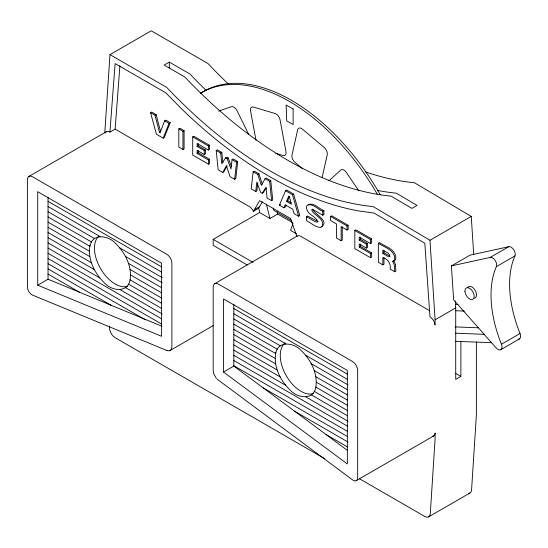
<?xml version="1.0" encoding="UTF-8"?>
<svg xmlns="http://www.w3.org/2000/svg" width="548" height="548" viewBox="0 0 548 548"><rect width="100%" height="100%" fill="white"/><g stroke="black" fill="none" stroke-linecap="round" stroke-linejoin="round"><path stroke-width="0.82" d="M104.805 132.527L109.97 54.636L166.736 87.413A379.504 219.104 60 0 0 373.154 206.589L429.975 240.25L435.085 319.806L435.044 324.964A7.227 4.172 60 0 0 429.975 316.854L424.816 243.23L374.099 213.09L358.31 210.877A386.799 223.324 60 0 1 181.573 108.84L165.791 92.824L115.128 63.575L109.915 132.075A7.295 4.213 60 0 0 105.195 133.041M455.285 301.058L455.724 307.887L455.724 379.394L460.882 376.414L460.882 341.39M109.97 132.102L115.128 129.123L119.909 65.671M262.273 184.032L258.909 173.832L254.279 171.161L253.155 171.812L251.217 188.889L255.752 191.505L256.882 190.855L257.786 183.025M216.207 150.46L218.145 169.77L222.769 172.442L226.393 165.667L230.037 176.634L234.64 179.292L235.77 178.641L237.729 161.578L233.174 158.947L232.044 159.598L230.961 169.024L227.146 158.701L225.653 157.845L221.81 163.763L220.714 153.056L216.207 150.46L217.337 149.81L221.844 152.406L222.851 162.29M234.64 179.292L236.599 162.229L237.729 161.578M255.752 191.505L256.841 182.107L260.677 192.423L262.17 193.28L263.3 192.629L266.266 188.019M322.135 177.573L327.231 154.707A5.631 3.247 60 0 0 324.238 147.481L302.4 129.129A5.631 3.247 60 0 0 297.639 129.835L291.995 155.153A5.631 3.247 60 0 0 294.995 162.386L302.058 168.318M312.737 209.096C313.771 213.679 330.588 221.687 321.203 226.797M293.029 223.365L290.584 230.42L296.482 233.825M150.563 112.676L156.461 134.274L163.167 138.151L164.297 137.5L170.195 122.711L165.763 120.149L164.633 120.8L160.139 132.691L159.495 132.321L154.995 115.238L150.563 112.676L151.686 112.025L156.125 114.587L160.619 131.671L159.495 132.321M284.015 207.802L285.179 204.836L292.817 209.247L294.016 213.576L298.598 216.22L299.729 215.57L293.612 194.067L286.659 190.053L285.529 190.704L279.411 205.137L284.015 207.802L285.145 207.151L286.015 204.925M163.167 138.151L169.072 123.362L170.195 122.711M286.542 201.404L288.686 196.198L289.344 196.568L291.42 204.219L286.542 201.404L287.673 200.753L289.508 196.287M253.306 211.562L259.622 200.63L290.584 218.508L296.811 236.352A7.295 4.213 60 0 1 300.907 236.38L429.892 310.853M227.119 165.77L223.899 171.791L222.769 172.442M262.17 193.28L265.986 187.348L267.068 198.04L271.609 200.664L272.74 200.013L270.781 180.689L266.177 178.031L265.054 178.682L261.403 185.464L257.779 174.483L253.155 171.812M115.128 129.123L249.354 206.617A7.227 4.172 60 0 1 253.423 211.302L258.588 208.322L262.403 201.774M328.951 180.785L340.781 170.031A5.631 3.247 60 0 1 346.363 172.449L358.789 190.766M308.271 204.726C313.826 202.041 319.08 209.11 323.895 210.555L323.895 214.556L322.765 215.206L314.271 210.302L312.785 209.61L311.613 209.754C313.292 215.076 321.573 216.871 322.614 223.098C323.416 233.749 309.031 221.385 306.49 220.796L306.49 216.672L307.613 216.022L318.128 221.625M109.97 54.636L151.255 30.804L208.021 63.575A379.504 219.104 60 0 0 228.872 84.495M206.466 90.749A379.504 219.104 60 0 1 189.957 74.001L169.311 62.088L164.153 65.061L184.799 76.98A379.504 219.104 60 0 0 391.217 196.157L411.856 208.391L417.021 205.411L396.375 193.177A379.504 219.104 60 0 1 377.476 190.409M28.893 176.442L106.298 131.753M154.995 115.238L156.125 114.587M178.826 128.896L179.95 128.246L184.087 130.636L184.087 148.83L182.957 149.481L178.826 147.09L178.826 128.896L182.957 131.287L184.087 130.636M192.704 136.89L193.834 136.24L209.5 145.282L209.5 149.357L208.37 150.008L197.116 143.514L197.116 146.446L204.26 150.57L205.384 149.919L205.384 153.83L204.26 154.481L197.116 150.358L197.116 153.433L208.418 159.961L209.548 159.31L209.548 163.503L208.418 164.153L192.704 155.084L192.704 136.89L208.37 145.932L209.5 145.282M197.116 146.446L198.246 145.795L205.384 149.919M197.116 153.433L198.246 152.782L209.548 159.31M220.714 153.056L221.844 152.406M225.653 157.845L226.783 157.194L228.269 158.05L231.503 166.784M227.146 158.701L228.269 158.05M37.723 285.207L161.571 336.287L161.571 263.198L37.723 191.69L37.723 285.207L48.039 279.247L161.852 326.183M257.779 174.483L258.909 173.832M265.054 178.682L269.65 181.34L270.781 180.689M254.464 209.569L259.622 206.589M247.093 264.896L213.179 245.319L213.179 239.36L259.622 212.549L269.945 218.508L277.685 214.035L292.433 222.55M285.529 190.704L292.481 194.718L293.612 194.067M279.411 205.137L280.535 204.486M306.49 216.672L314.614 221.365L316.367 222.166L317.73 221.933C316.443 216.405 307.839 214.946 306.661 208.809A5.151 2.973 60 0 1 307.14 205.384C312.703 202.691 317.95 209.761 322.765 211.206L323.895 210.555M341.144 240.736L336.472 238.038L336.472 223.92L330.588 220.522L330.588 216.446L331.718 215.796L348.144 225.276L348.144 229.359L347.014 230.009L341.144 226.619L341.144 240.736L342.267 240.086L342.267 226.797M214.693 283.693L297.256 236.017M330.588 216.446L347.014 225.927L348.144 225.276M354.83 230.489L355.96 229.838L371.626 238.887L371.626 242.963L370.503 243.613L359.241 237.113L359.241 240.051L366.386 244.175L367.516 243.524L367.516 247.436L366.386 248.086L359.241 243.956L359.241 247.038L370.551 253.56L371.674 252.909L371.674 257.108L370.551 257.759L354.83 248.682L354.83 230.489L370.503 239.538L371.626 238.887M359.241 240.051L360.372 239.401L367.516 243.524M169.942 350.583L213.439 325.471M359.241 247.038L360.372 246.388L371.674 252.909M383.97 257.704L383.97 264.232L382.84 264.883L378.339 262.28L378.339 243.264L379.463 242.613C385.169 246.518 395.437 249.135 395.889 257.656A5.857 3.384 60 0 1 394.759 260.348L392.758 261.375L394.327 265.116L394.759 271.76L395.889 271.109L395.45 264.465L393.882 260.725M382.84 253.505L387.779 256.354L389.018 256.848L389.69 256.553C390.436 252.792 384.881 251.964 382.84 250.135L382.84 253.505L383.97 252.854L390.142 256.19M429.975 240.25L471.259 216.412L473.705 254.498M223.502 372.037L223.502 298.948L347.35 370.455L347.35 463.971L223.502 372.037L233.818 366.078L233.818 304.126M519.559 338.863L500.975 349.59A5.809 3.35 60 0 1 496.166 347.911L453.641 299.838L451.415 265.903L469.992 255.176L508.811 246.682A5.809 3.35 60 0 1 513.709 249.724A5.809 3.35 60 0 1 514.942 255.909A102.257 59.04 60 0 0 520.025 333.499A5.809 3.35 60 0 1 518.141 339.219M451.415 265.903L490.234 257.402L508.811 246.682M500.975 349.59A5.809 3.35 60 0 0 501.447 344.226A102.257 59.04 60 0 1 496.358 266.636L514.942 255.909M435.085 319.806L455.724 307.887M501.447 344.226L520.025 333.499M356.132 480.726L433.989 435.776M428.536 516.915L469.821 493.077M392.758 261.375L393.635 260.999A5.857 3.384 60 0 0 394.759 258.314C394.307 249.785 384.038 247.169 378.339 243.264M218.679 111.08L231.414 106.702A5.631 3.247 60 0 1 237.003 110.662L248.689 134.315M455.457 304.435L458.018 304.537M455.84 310.737L464.368 311.065M455.237 326.909L478.274 327.807M455.621 333.211L484.624 334.342M455.744 341.315L491.577 342.712M275.802 153.33L283.063 155.495A5.631 3.247 60 0 0 285.994 151.645L280.035 119.717A5.631 3.247 60 0 0 275.233 113.559L253.464 107.059A5.631 3.247 60 0 0 250.532 110.915L256.019 140.315M232.044 159.598L236.599 162.229M164.633 120.8L169.072 123.362M287.673 200.753L291.152 202.76M394.759 271.76L390.169 269.109C391.128 263.752 387.998 259.067 382.84 257.539L382.84 264.883M291.961 220.789L273.815 210.309L273.26 208.076M455.724 373.435L460.882 376.414M213.179 239.36L252.991 262.348M48.039 201.321L161.571 266.862M233.818 308.579L347.35 374.126M48.039 206.514L100.126 236.585M119.813 247.949L161.626 272.089M233.818 313.771L285.905 343.843M305.592 355.207L347.405 379.346M48.039 211.706L94.585 238.586M125.348 256.341L162.29 277.672M233.818 318.97L280.364 345.843M311.127 363.598L348.069 384.929M48.039 216.905L91.578 242.038M128.362 263.28L162.304 282.871M233.818 324.163L277.356 349.295M314.141 370.537L347.343 389.703M48.039 222.098L89.927 246.285M130.006 269.424L161.605 287.666M233.818 329.362L275.706 353.542M315.785 376.682L347.384 394.923M48.039 227.297L89.338 251.135M130.602 274.959L161.571 292.844M233.818 334.554L275.117 358.392M316.381 382.216L347.35 400.102M48.039 232.489L89.906 256.663M130.027 279.823L161.612 298.057M233.818 339.746L275.685 363.92M315.806 387.087L347.391 405.321M48.039 237.688L91.516 262.787M128.424 284.097L161.578 303.236M233.818 344.945L277.295 370.044M314.203 391.354L347.357 410.493M48.039 242.88L94.468 269.685M125.465 287.584L161.578 308.428M233.818 350.138L280.247 376.949M311.243 394.841L347.357 415.692M48.039 248.08L99.757 277.932M120.183 289.728L162.29 314.038M233.818 355.337L285.535 385.196M305.962 396.985L348.069 421.296M48.039 253.272L161.571 318.82M233.818 360.529L347.35 426.077M48.039 258.471L161.571 324.019M233.818 365.728L347.35 431.276M48.039 263.663L145.467 319.909M263.184 387.874L347.336 436.461M48.039 268.863L111.032 305.229M294.68 411.253L348.042 442.065M48.039 274.055L79.535 292.242M326.176 434.633L347.418 446.901M324.759 458.71L115.128 337.684A7.836 4.528 60 0 1 109.6 328.547L109.449 325.985M359.577 478.815L424.762 516.449A7.836 4.528 60 0 0 430.29 513.695L435.085 438.982L435.085 433.023A6.329 3.651 60 0 1 432.468 436.215M471.259 216.412L414.439 182.751A379.504 219.104 60 0 1 365.502 171.928M233.818 366.078L347.405 450.388M216.919 378.997L352.563 479.884A6.329 3.651 60 0 0 357.673 477.712L357.673 370.455A7.227 4.172 60 0 0 352.563 361.543L218.289 284.022A7.302 4.213 60 0 0 213.179 287.029L213.179 370.455L213.85 374.01L216.316 378.319M292.481 194.718L298.598 216.22M277.13 211.802L277.685 214.035M266.369 204.068L269.945 218.508M269.65 181.34L271.609 200.664M476.37 341.938L476.37 415.144L471.575 489.857A7.836 4.528 60 0 1 468.704 493.364M383.97 250.326L383.97 252.854M370.551 253.56L370.551 257.759M370.503 239.538L370.503 243.613M366.386 244.175L366.386 248.086M360.372 237.195L360.372 239.401M360.372 244.079L360.372 246.388M347.014 225.927L347.014 230.009M322.765 211.206L322.765 215.206M208.37 145.932L208.37 150.008M208.418 159.961L208.418 164.153M204.26 150.57L204.26 154.481M198.246 143.597L198.246 145.795M198.246 150.474L198.246 152.782M182.957 131.287L182.957 149.481M169.311 62.088L169.311 68.041M48.039 197.609L48.039 279.247M258.588 208.322A7.227 4.172 60 0 1 259.622 212.549M313.477 393.58A29.195 16.851 60 0 1 285.994 375.284A29.195 16.851 60 0 1 285.097 342.966M127.698 286.323A29.195 16.851 60 0 1 100.531 268.582A29.195 16.851 60 0 1 98.75 236.195M490.234 257.402A5.809 3.35 60 0 1 495.132 260.444A5.809 3.35 60 0 1 496.358 266.636M467.697 287.563A6.569 3.795 60 0 1 474.904 289.954A6.569 3.795 60 0 1 474.52 298.228M200.349 93.42A175.922 101.572 60 0 1 380.237 194.752M200.356 93.304A175.922 101.572 60 0 1 377.435 194.478M90.03 245.456C87.406 259.464 94.688 273.582 104.627 283.076C111.326 290.659 127.061 293.235 129.91 280.816C132.534 266.808 125.245 252.69 115.313 243.196C108.614 235.613 92.872 233.037 90.03 245.456M275.808 352.713C273.185 366.722 280.466 380.839 290.406 390.334C297.105 397.917 312.84 400.492 315.689 388.073C318.313 374.065 311.024 359.954 301.092 350.453C294.392 342.87 278.651 340.301 275.808 352.713M166.784 350.473L32.51 295.098A6.329 3.651 60 0 1 27.4 287.036L27.4 179.771A7.295 4.213 60 0 1 32.51 176.764L166.784 254.286A7.227 4.172 60 0 1 171.894 263.198L171.894 346.624A8.412 4.857 60 0 1 166.784 350.473M293.105 108.997L286.138 105.011L286.693 120.841L293.159 124.54L293.105 108.997M464.937 291.378A6.569 3.795 60 0 0 472.198 299.571A6.569 3.795 60 0 0 471.568 289.947A6.569 3.795 60 0 0 464.937 291.378"/></g></svg>
